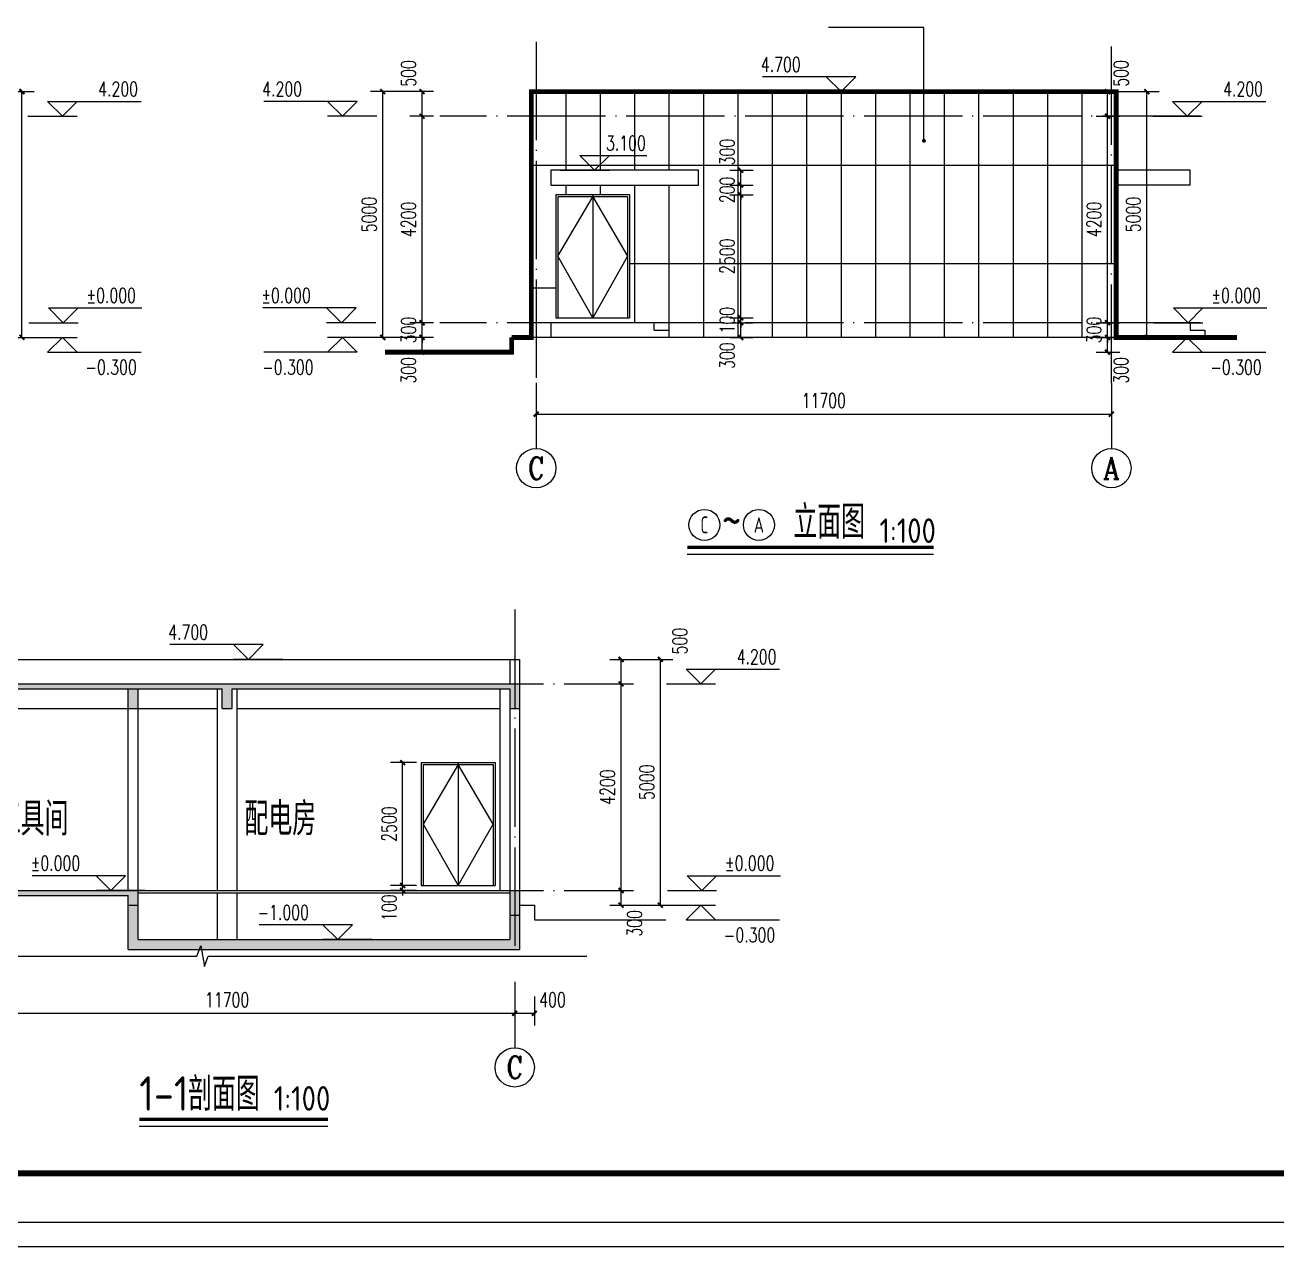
# Model space of a CAD drawing. Extents: x 17032 to 90126, y 10699 to 170399.
# Drawn here: x 51617 to 77085, y 10699 to 35553 of the extents above; entities that cross this region are included whole.
import ezdxf
from ezdxf.enums import TextEntityAlignment as Align

# ---------------------------------------------------------------- set-up
doc = ezdxf.new("R2010")
doc.units = 0
doc.header["$LTSCALE"] = 1000
doc.header["$MEASUREMENT"] = 0
doc.linetypes.add('DOTE', pattern=[2.42, 2, -0.2, 0.02, -0.2])
for name, color, linetype in [('AXIS', 3, 'Continuous'), ('AXIS_TEXT', 7, 'Continuous'), ('C-SHET-TTLB', 11, 'Continuous'), ('DIM_ELEV', 3, 'Continuous'), ('DIM_LEAD', 3, 'Continuous'), ('DIM_SYMB', 3, 'Continuous'), ('DOTE', 1, 'Continuous'), ('PUB_DIM', 3, 'Continuous'), ('PUB_TEXT', 7, 'Continuous'), ('STAIR', 2, 'Continuous'), ('WALL', 9, 'Continuous'), ('除台阶$0$建-立面-划分', 5, 'Continuous')]:
    doc.layers.add(name, color=color, linetype=linetype)
doc.layers.add('WINDOW', color=4, linetype='Continuous', lineweight=9)
doc.styles.add('_TCH_AXIS', font='COMPLEX', dxfattribs={"bigfont": 'GBCBIG'})
doc.styles.add('_TCH_DIM', font='SIMPLEX', dxfattribs={"bigfont": 'GBCBIG'})
doc.styles.add('_TCH_DIM_T3', font='SIMPLEX', dxfattribs={"width": 0.705882, "bigfont": 'GBCBIG'})
doc.styles.get("Standard").update_dxf_attribs({"font": 'gbenor.shx', "bigfont": 'gbcbig.shx'})
doc.dimstyles.new('_TCH_ARCH&&100', dxfattribs={"dimtxt": 297.5, "dimasz": 100, "dimexe": 250, "dimexo": 300, "dimgap": 126.25, "dimtad": 1, "dimdec": 0, "dimzin": 0, "dimdsep": 46, "dimtxsty": '_TCH_DIM_T3', "dimblk": 'ARCHTICK', "dimcen": 0.09, "dimclrt": 7, "dimazin": 2, "dimtfac": 1, "dimtdec": 0, "dimtix": 1, "dimtmove": 2, "dimatfit": 3, "dimfxl": 1, "dimtolj": 1, "dimtzin": 0, "dimarcsym": 0})

# ---------------------------------------------------------------- blocks, each defined once
blk = doc.blocks.new('tukuang')
at = {"layer": 'C-SHET-TTLB'}
for points in [[(75902, 21920), (75902, -21080), (15502, -21080), (15502, 21920)], [(75402, 21420), (75402, -20580), (16002, -20580), (16002, 21420)]]:
    blk.add_lwpolyline(points, close=True, dxfattribs=at)
at = {"layer": 'C-SHET-TTLB', "const_width": 120}
blk.add_lwpolyline([(17842, 20420), (74402, 20420), (74402, -19580), (17842, -19580)], close=True, dxfattribs=at)
blk = doc.blocks.new('_ArchTick')
at = {"color": 0, "linetype": 'ByBlock', "const_width": 0.4}
blk.add_lwpolyline([(-0.5, -0.5), (0.5, 0.5)], dxfattribs=at)
blk = doc.blocks.new('*D40')
at = {"layer": 'Defpoints', "color": 0}
for p in [(73380, 34199), (74438, 34199), (73380, 29199)]:
    blk.add_point(p, dxfattribs=at)
at = {"layer": 'PUB_DIM', "color": 0, "lineweight": -2}
for p, q in [((73680, 34199), (74688, 34199)), ((74438, 29199), (74438, 34199)), ((73680, 29199), (74688, 29199))]:
    blk.add_line(p, q, dxfattribs=at)
at = {"layer": 'PUB_DIM', "color": 0, "lineweight": -2, "xscale": 100, "yscale": 100, "zscale": 100}
for p, rotation in [((74438, 34199), 90), ((74438, 29199), 270)]:
    blk.add_blockref('_ArchTick', p, dxfattribs=dict(at, rotation=rotation))
at = {"layer": 'PUB_DIM', "color": 7, "insert": (74163, 31699), "char_height": 297.5, "attachment_point": 5, "rotation": 90, "style": '_TCH_DIM_T3'}
blk.add_mtext('\\A1;5000', dxfattribs=at)
blk = doc.blocks.new('*D41')
at = {"layer": 'Defpoints', "color": 0}
for p in [(73107, 29199), (73638, 29199), (73107, 28899)]:
    blk.add_point(p, dxfattribs=at)
at = {"layer": 'PUB_DIM', "color": 0, "lineweight": -2}
for p, q in [((73407, 29199), (73888, 29199)), ((73638, 28899), (73638, 29199)), ((73407, 28899), (73888, 28899))]:
    blk.add_line(p, q, dxfattribs=at)
at = {"layer": 'PUB_DIM', "color": 0, "lineweight": -2, "xscale": 100, "yscale": 100, "zscale": 100}
for p, rotation in [((73638, 29199), 90), ((73638, 28899), 270)]:
    blk.add_blockref('_ArchTick', p, dxfattribs=dict(at, rotation=rotation))
at = {"layer": 'PUB_DIM', "color": 7, "insert": (73913, 28529), "char_height": 297.5, "attachment_point": 5, "rotation": 90, "style": '_TCH_DIM_T3'}
blk.add_mtext('\\A1;300', dxfattribs=at)
blk = doc.blocks.new('*D42')
at = {"layer": 'Defpoints', "color": 0}
for p in [(73107, 29499), (73638, 29499), (73107, 29199)]:
    blk.add_point(p, dxfattribs=at)
at = {"layer": 'PUB_DIM', "color": 0, "lineweight": -2}
for p, q in [((73638, 29499), (73638, 29599)), ((73407, 29499), (73888, 29499)), ((73638, 29199), (73638, 29499)), ((73407, 29199), (73888, 29199)), ((73638, 29199), (73638, 29099))]:
    blk.add_line(p, q, dxfattribs=at)
at = {"layer": 'PUB_DIM', "color": 0, "lineweight": -2, "xscale": 100, "yscale": 100, "zscale": 100}
for p, rotation in [((73638, 29499), 270), ((73638, 29199), 90)]:
    blk.add_blockref('_ArchTick', p, dxfattribs=dict(at, rotation=rotation))
at = {"layer": 'PUB_DIM', "color": 7, "insert": (73363, 29349), "char_height": 297.5, "attachment_point": 5, "rotation": 90, "style": '_TCH_DIM_T3'}
blk.add_mtext('\\A1;300', dxfattribs=at)
blk = doc.blocks.new('*D43')
at = {"layer": 'Defpoints', "color": 0}
for p in [(73107, 33699), (73638, 33699), (73107, 29499)]:
    blk.add_point(p, dxfattribs=at)
at = {"layer": 'PUB_DIM', "color": 0, "lineweight": -2}
for p, q in [((73407, 33699), (73888, 33699)), ((73638, 29499), (73638, 33699)), ((73407, 29499), (73888, 29499))]:
    blk.add_line(p, q, dxfattribs=at)
at = {"layer": 'PUB_DIM', "color": 0, "lineweight": -2, "xscale": 100, "yscale": 100, "zscale": 100}
for p, rotation in [((73638, 33699), 90), ((73638, 29499), 270)]:
    blk.add_blockref('_ArchTick', p, dxfattribs=dict(at, rotation=rotation))
at = {"layer": 'PUB_DIM', "color": 7, "insert": (73363, 31599), "char_height": 297.5, "attachment_point": 5, "rotation": 90, "style": '_TCH_DIM_T3'}
blk.add_mtext('\\A1;4200', dxfattribs=at)
blk = doc.blocks.new('*D44')
at = {"layer": 'Defpoints', "color": 0}
for p in [(73107, 34199), (73638, 34199), (73107, 33699)]:
    blk.add_point(p, dxfattribs=at)
at = {"layer": 'PUB_DIM', "color": 0, "lineweight": -2}
for p, q in [((73407, 34199), (73888, 34199)), ((73638, 33699), (73638, 34199)), ((73407, 33699), (73888, 33699))]:
    blk.add_line(p, q, dxfattribs=at)
at = {"layer": 'PUB_DIM', "color": 0, "lineweight": -2, "xscale": 100, "yscale": 100, "zscale": 100}
for p, rotation in [((73638, 34199), 90), ((73638, 33699), 270)]:
    blk.add_blockref('_ArchTick', p, dxfattribs=dict(at, rotation=rotation))
at = {"layer": 'PUB_DIM', "color": 7, "insert": (73913, 34569), "char_height": 297.5, "attachment_point": 5, "rotation": 90, "style": '_TCH_DIM_T3'}
blk.add_mtext('\\A1;500', dxfattribs=at)
blk = doc.blocks.new('*D45')
at = {"layer": 'Defpoints', "color": 0}
for p in [(58894, 34199), (59953, 34199), (59953, 29199)]:
    blk.add_point(p, dxfattribs=at)
at = {"layer": 'PUB_DIM', "color": 0, "lineweight": -2}
for p, q in [((59653, 34199), (58644, 34199)), ((58894, 29199), (58894, 34199)), ((59653, 29199), (58644, 29199))]:
    blk.add_line(p, q, dxfattribs=at)
at = {"layer": 'PUB_DIM', "color": 0, "lineweight": -2, "xscale": 100, "yscale": 100, "zscale": 100}
for p, rotation in [((58894, 34199), 90), ((58894, 29199), 270)]:
    blk.add_blockref('_ArchTick', p, dxfattribs=dict(at, rotation=rotation))
at = {"layer": 'PUB_DIM', "color": 7, "insert": (58619, 31699), "char_height": 297.5, "attachment_point": 5, "rotation": 90, "style": '_TCH_DIM_T3'}
blk.add_mtext('\\A1;5000', dxfattribs=at)
blk = doc.blocks.new('*D46')
at = {"layer": 'Defpoints', "color": 0}
for p in [(59694, 29199), (60225, 29199), (60225, 28899)]:
    blk.add_point(p, dxfattribs=at)
at = {"layer": 'PUB_DIM', "color": 0, "lineweight": -2}
for p, q in [((59925, 29199), (59444, 29199)), ((59694, 28899), (59694, 29199)), ((59925, 28899), (59444, 28899))]:
    blk.add_line(p, q, dxfattribs=at)
at = {"layer": 'PUB_DIM', "color": 0, "lineweight": -2, "xscale": 100, "yscale": 100, "zscale": 100}
for p, rotation in [((59694, 29199), 90), ((59694, 28899), 270)]:
    blk.add_blockref('_ArchTick', p, dxfattribs=dict(at, rotation=rotation))
at = {"layer": 'PUB_DIM', "color": 7, "insert": (59419, 28529), "char_height": 297.5, "attachment_point": 5, "rotation": 90, "style": '_TCH_DIM_T3'}
blk.add_mtext('\\A1;300', dxfattribs=at)
blk = doc.blocks.new('*D47')
at = {"layer": 'Defpoints', "color": 0}
for p in [(59694, 29499), (60225, 29499), (60225, 29199)]:
    blk.add_point(p, dxfattribs=at)
at = {"layer": 'PUB_DIM', "color": 0, "lineweight": -2}
for p, q in [((59694, 29499), (59694, 29599)), ((59925, 29499), (59444, 29499)), ((59694, 29199), (59694, 29499)), ((59925, 29199), (59444, 29199)), ((59694, 29199), (59694, 29099))]:
    blk.add_line(p, q, dxfattribs=at)
at = {"layer": 'PUB_DIM', "color": 0, "lineweight": -2, "xscale": 100, "yscale": 100, "zscale": 100}
for p, rotation in [((59694, 29499), 270), ((59694, 29199), 90)]:
    blk.add_blockref('_ArchTick', p, dxfattribs=dict(at, rotation=rotation))
at = {"layer": 'PUB_DIM', "color": 7, "insert": (59419, 29349), "char_height": 297.5, "attachment_point": 5, "rotation": 90, "style": '_TCH_DIM_T3'}
blk.add_mtext('\\A1;300', dxfattribs=at)
blk = doc.blocks.new('*D48')
at = {"layer": 'Defpoints', "color": 0}
for p in [(59694, 33699), (60225, 33699), (60225, 29499)]:
    blk.add_point(p, dxfattribs=at)
at = {"layer": 'PUB_DIM', "color": 0, "lineweight": -2}
for p, q in [((59925, 33699), (59444, 33699)), ((59694, 29499), (59694, 33699)), ((59925, 29499), (59444, 29499))]:
    blk.add_line(p, q, dxfattribs=at)
at = {"layer": 'PUB_DIM', "color": 0, "lineweight": -2, "xscale": 100, "yscale": 100, "zscale": 100}
for p, rotation in [((59694, 33699), 90), ((59694, 29499), 270)]:
    blk.add_blockref('_ArchTick', p, dxfattribs=dict(at, rotation=rotation))
at = {"layer": 'PUB_DIM', "color": 7, "insert": (59419, 31599), "char_height": 297.5, "attachment_point": 5, "rotation": 90, "style": '_TCH_DIM_T3'}
blk.add_mtext('\\A1;4200', dxfattribs=at)
blk = doc.blocks.new('*D49')
at = {"layer": 'Defpoints', "color": 0}
for p in [(59694, 34199), (60225, 34199), (60225, 33699)]:
    blk.add_point(p, dxfattribs=at)
at = {"layer": 'PUB_DIM', "color": 0, "lineweight": -2}
for p, q in [((59925, 34199), (59444, 34199)), ((59694, 33699), (59694, 34199)), ((59925, 33699), (59444, 33699))]:
    blk.add_line(p, q, dxfattribs=at)
at = {"layer": 'PUB_DIM', "color": 0, "lineweight": -2, "xscale": 100, "yscale": 100, "zscale": 100}
for p, rotation in [((59694, 34199), 90), ((59694, 33699), 270)]:
    blk.add_blockref('_ArchTick', p, dxfattribs=dict(at, rotation=rotation))
at = {"layer": 'PUB_DIM', "color": 7, "insert": (59419, 34569), "char_height": 297.5, "attachment_point": 5, "rotation": 90, "style": '_TCH_DIM_T3'}
blk.add_mtext('\\A1;500', dxfattribs=at)
blk = doc.blocks.new('*D50')
at = {"layer": 'Defpoints', "color": 0}
for p in [(50495, 34199), (51554, 34199), (50495, 29199)]:
    blk.add_point(p, dxfattribs=at)
at = {"layer": 'PUB_DIM', "color": 0, "lineweight": -2}
for p, q in [((50795, 34199), (51804, 34199)), ((51554, 29199), (51554, 34199)), ((50795, 29199), (51804, 29199))]:
    blk.add_line(p, q, dxfattribs=at)
at = {"layer": 'PUB_DIM', "color": 0, "lineweight": -2, "xscale": 100, "yscale": 100, "zscale": 100}
for p, rotation in [((51554, 34199), 90), ((51554, 29199), 270)]:
    blk.add_blockref('_ArchTick', p, dxfattribs=dict(at, rotation=rotation))
at = {"layer": 'PUB_DIM', "color": 7, "insert": (51279, 31699), "char_height": 297.5, "attachment_point": 5, "rotation": 90, "style": '_TCH_DIM_T3'}
blk.add_mtext('\\A1;5000', dxfattribs=at)
blk = doc.blocks.new('*D55')
at = {"layer": 'Defpoints', "color": 0}
for p in [(63483, 22651), (64542, 22651), (63483, 17651)]:
    blk.add_point(p, dxfattribs=at)
at = {"layer": 'PUB_DIM', "color": 0, "lineweight": -2}
for p, q in [((63783, 22651), (64792, 22651)), ((64542, 17651), (64542, 22651)), ((63783, 17651), (64792, 17651))]:
    blk.add_line(p, q, dxfattribs=at)
at = {"layer": 'PUB_DIM', "color": 0, "lineweight": -2, "xscale": 100, "yscale": 100, "zscale": 100}
for p, rotation in [((64542, 22651), 90), ((64542, 17651), 270)]:
    blk.add_blockref('_ArchTick', p, dxfattribs=dict(at, rotation=rotation))
at = {"layer": 'PUB_DIM', "color": 7, "insert": (64267, 20151), "char_height": 297.5, "attachment_point": 5, "rotation": 90, "style": '_TCH_DIM_T3'}
blk.add_mtext('\\A1;5000', dxfattribs=at)
blk = doc.blocks.new('*D56')
at = {"layer": 'Defpoints', "color": 0}
for p in [(63211, 17951), (63742, 17951), (63211, 17651)]:
    blk.add_point(p, dxfattribs=at)
at = {"layer": 'PUB_DIM', "color": 0, "lineweight": -2}
for p, q in [((63511, 17951), (63992, 17951)), ((63742, 17651), (63742, 17951)), ((63511, 17651), (63992, 17651))]:
    blk.add_line(p, q, dxfattribs=at)
at = {"layer": 'PUB_DIM', "color": 0, "lineweight": -2, "xscale": 100, "yscale": 100, "zscale": 100}
for p, rotation in [((63742, 17951), 90), ((63742, 17651), 270)]:
    blk.add_blockref('_ArchTick', p, dxfattribs=dict(at, rotation=rotation))
at = {"layer": 'PUB_DIM', "color": 7, "insert": (64017, 17281), "char_height": 297.5, "attachment_point": 5, "rotation": 90, "style": '_TCH_DIM_T3'}
blk.add_mtext('\\A1;300', dxfattribs=at)
blk = doc.blocks.new('*D57')
at = {"layer": 'Defpoints', "color": 0}
for p in [(63211, 22151), (63742, 22151), (63211, 17951)]:
    blk.add_point(p, dxfattribs=at)
at = {"layer": 'PUB_DIM', "color": 0, "lineweight": -2}
for p, q in [((63511, 22151), (63992, 22151)), ((63742, 17951), (63742, 22151)), ((63511, 17951), (63992, 17951))]:
    blk.add_line(p, q, dxfattribs=at)
at = {"layer": 'PUB_DIM', "color": 0, "lineweight": -2, "xscale": 100, "yscale": 100, "zscale": 100}
for p, rotation in [((63742, 22151), 90), ((63742, 17951), 270)]:
    blk.add_blockref('_ArchTick', p, dxfattribs=dict(at, rotation=rotation))
at = {"layer": 'PUB_DIM', "color": 7, "insert": (63467, 20051), "char_height": 297.5, "attachment_point": 5, "rotation": 90, "style": '_TCH_DIM_T3'}
blk.add_mtext('\\A1;4200', dxfattribs=at)
blk = doc.blocks.new('*D58')
at = {"layer": 'Defpoints', "color": 0}
for p in [(63211, 22651), (63742, 22651), (63211, 22151)]:
    blk.add_point(p, dxfattribs=at)
at = {"layer": 'PUB_DIM', "color": 0, "lineweight": -2}
for p, q in [((63511, 22651), (63992, 22651)), ((63742, 22151), (63742, 22651)), ((63511, 22151), (63992, 22151))]:
    blk.add_line(p, q, dxfattribs=at)
at = {"layer": 'PUB_DIM', "color": 0, "lineweight": -2, "xscale": 100, "yscale": 100, "zscale": 100}
for p, rotation in [((63742, 22651), 90), ((63742, 22151), 270)]:
    blk.add_blockref('_ArchTick', p, dxfattribs=dict(at, rotation=rotation))
at = {"layer": 'PUB_DIM', "color": 7, "insert": (64938, 23021), "char_height": 297.5, "attachment_point": 5, "rotation": 90, "style": '_TCH_DIM_T3'}
blk.add_mtext('\\A1;500', dxfattribs=at)
blk = doc.blocks.new('*D111')
at = {"layer": 'Defpoints', "color": 0}
for p in [(65653, 29499), (66176, 29499), (65653, 29199)]:
    blk.add_point(p, dxfattribs=at)
at = {"layer": 'PUB_DIM', "color": 0, "lineweight": -2}
for p, q in [((65953, 29499), (66426, 29499)), ((66176, 29199), (66176, 29499)), ((65953, 29199), (66426, 29199))]:
    blk.add_line(p, q, dxfattribs=at)
at = {"layer": 'PUB_DIM', "color": 0, "lineweight": -2, "xscale": 100, "yscale": 100, "zscale": 100}
for p, rotation in [((66176, 29499), 90), ((66176, 29199), 270)]:
    blk.add_blockref('_ArchTick', p, dxfattribs=dict(at, rotation=rotation))
at = {"layer": 'PUB_DIM', "color": 7, "insert": (65901, 28829), "char_height": 297.5, "attachment_point": 5, "rotation": 90, "style": '_TCH_DIM_T3'}
blk.add_mtext('\\A1;300', dxfattribs=at)
blk = doc.blocks.new('*D112')
at = {"layer": 'Defpoints', "color": 0}
for p in [(65653, 29599), (66176, 29599), (65653, 29499)]:
    blk.add_point(p, dxfattribs=at)
at = {"layer": 'PUB_DIM', "color": 0, "lineweight": -2}
for p, q in [((65953, 29599), (66426, 29599)), ((66176, 29599), (66176, 29699)), ((66176, 29499), (66176, 29599)), ((65953, 29499), (66426, 29499)), ((66176, 29499), (66176, 29399))]:
    blk.add_line(p, q, dxfattribs=at)
at = {"layer": 'PUB_DIM', "color": 0, "lineweight": -2, "xscale": 100, "yscale": 100, "zscale": 100}
for p, rotation in [((66176, 29599), 270), ((66176, 29499), 90)]:
    blk.add_blockref('_ArchTick', p, dxfattribs=dict(at, rotation=rotation))
at = {"layer": 'PUB_DIM', "color": 7, "insert": (65901, 29549), "char_height": 297.5, "attachment_point": 5, "rotation": 90, "style": '_TCH_DIM_T3'}
blk.add_mtext('\\A1;100', dxfattribs=at)
blk = doc.blocks.new('*D113')
at = {"layer": 'Defpoints', "color": 0}
for p in [(65653, 32099), (66176, 32099), (65653, 29599)]:
    blk.add_point(p, dxfattribs=at)
at = {"layer": 'PUB_DIM', "color": 0, "lineweight": -2}
for p, q in [((65953, 32099), (66426, 32099)), ((66176, 29599), (66176, 32099)), ((65953, 29599), (66426, 29599))]:
    blk.add_line(p, q, dxfattribs=at)
at = {"layer": 'PUB_DIM', "color": 0, "lineweight": -2, "xscale": 100, "yscale": 100, "zscale": 100}
for p, rotation in [((66176, 32099), 90), ((66176, 29599), 270)]:
    blk.add_blockref('_ArchTick', p, dxfattribs=dict(at, rotation=rotation))
at = {"layer": 'PUB_DIM', "color": 7, "insert": (65901, 30849), "char_height": 297.5, "attachment_point": 5, "rotation": 90, "style": '_TCH_DIM_T3'}
blk.add_mtext('\\A1;2500', dxfattribs=at)
blk = doc.blocks.new('*D114')
at = {"layer": 'Defpoints', "color": 0}
for p in [(65653, 32299), (65653, 32099), (66176, 32299)]:
    blk.add_point(p, dxfattribs=at)
at = {"layer": 'PUB_DIM', "color": 0, "lineweight": -2}
for p, q in [((66176, 32299), (66176, 32399)), ((65953, 32299), (66426, 32299)), ((65953, 32099), (66426, 32099)), ((66176, 32099), (66176, 32299)), ((66176, 32099), (66176, 31999))]:
    blk.add_line(p, q, dxfattribs=at)
at = {"layer": 'PUB_DIM', "color": 0, "lineweight": -2, "xscale": 100, "yscale": 100, "zscale": 100}
for p, rotation in [((66176, 32299), 270), ((66176, 32099), 90)]:
    blk.add_blockref('_ArchTick', p, dxfattribs=dict(at, rotation=rotation))
at = {"layer": 'PUB_DIM', "color": 7, "insert": (65901, 32199), "char_height": 297.5, "attachment_point": 5, "rotation": 90, "style": '_TCH_DIM_T3'}
blk.add_mtext('\\A1;200', dxfattribs=at)
blk = doc.blocks.new('*D115')
at = {"layer": 'Defpoints', "color": 0}
for p in [(65653, 32599), (66176, 32599), (65653, 32299)]:
    blk.add_point(p, dxfattribs=at)
at = {"layer": 'PUB_DIM', "color": 0, "lineweight": -2}
for p, q in [((65953, 32599), (66426, 32599)), ((66176, 32299), (66176, 32599)), ((65953, 32299), (66426, 32299))]:
    blk.add_line(p, q, dxfattribs=at)
at = {"layer": 'PUB_DIM', "color": 0, "lineweight": -2, "xscale": 100, "yscale": 100, "zscale": 100}
for p, rotation in [((66176, 32599), 90), ((66176, 32299), 270)]:
    blk.add_blockref('_ArchTick', p, dxfattribs=dict(at, rotation=rotation))
at = {"layer": 'PUB_DIM', "color": 7, "insert": (65901, 32969), "char_height": 297.5, "attachment_point": 5, "rotation": 90, "style": '_TCH_DIM_T3'}
blk.add_mtext('\\A1;300', dxfattribs=at)
blk = doc.blocks.new('*D116')
at = {"layer": 'AXIS', "color": 0, "lineweight": -2}
for p, q in [((62016, 27978), (62016, 27389)), ((73716, 27978), (73716, 27389)), ((62016, 27639), (73716, 27639))]:
    blk.add_line(p, q, dxfattribs=at)
at = {"layer": 'Defpoints', "color": 0}
for p in [(62016, 28278), (73716, 28278), (73716, 27639)]:
    blk.add_point(p, dxfattribs=at)
at = {"layer": 'AXIS', "color": 0, "lineweight": -2, "xscale": 100, "yscale": 100, "zscale": 100, "rotation": 180}
blk.add_blockref('_ArchTick', (62016, 27639), dxfattribs=at)
at = {"layer": 'AXIS', "color": 0, "lineweight": -2, "xscale": 100, "yscale": 100, "zscale": 100}
blk.add_blockref('_ArchTick', (73716, 27639), dxfattribs=at)
at = {"layer": 'AXIS', "color": 7, "insert": (67866, 27914), "char_height": 297.5, "attachment_point": 5, "style": '_TCH_DIM_T3'}
blk.add_mtext('\\A1;11700', dxfattribs=at)
blk = doc.blocks.new('*D144')
at = {"layer": 'Defpoints', "color": 0}
for p in [(59299, 20551), (59878, 20551), (59878, 18051)]:
    blk.add_point(p, dxfattribs=at)
at = {"layer": 'PUB_DIM', "color": 0, "lineweight": -2}
for p, q in [((59578, 20551), (59049, 20551)), ((59299, 18051), (59299, 20551)), ((59578, 18051), (59049, 18051))]:
    blk.add_line(p, q, dxfattribs=at)
at = {"layer": 'PUB_DIM', "color": 0, "lineweight": -2, "xscale": 100, "yscale": 100, "zscale": 100}
for p, rotation in [((59299, 20551), 90), ((59299, 18051), 270)]:
    blk.add_blockref('_ArchTick', p, dxfattribs=dict(at, rotation=rotation))
at = {"layer": 'PUB_DIM', "color": 7, "insert": (59024, 19301), "char_height": 297.5, "attachment_point": 5, "rotation": 90, "style": '_TCH_DIM_T3'}
blk.add_mtext('\\A1;2500', dxfattribs=at)
blk = doc.blocks.new('*D145')
at = {"layer": 'Defpoints', "color": 0}
for p in [(59299, 18051), (59878, 18051), (59878, 17951)]:
    blk.add_point(p, dxfattribs=at)
at = {"layer": 'PUB_DIM', "color": 0, "lineweight": -2}
for p, q in [((59299, 18051), (59299, 18151)), ((59578, 18051), (59049, 18051)), ((59578, 17951), (59049, 17951)), ((59299, 17951), (59299, 18051)), ((59299, 17951), (59299, 17851))]:
    blk.add_line(p, q, dxfattribs=at)
at = {"layer": 'PUB_DIM', "color": 0, "lineweight": -2, "xscale": 100, "yscale": 100, "zscale": 100}
for p, rotation in [((59299, 18051), 270), ((59299, 17951), 90)]:
    blk.add_blockref('_ArchTick', p, dxfattribs=dict(at, rotation=rotation))
at = {"layer": 'PUB_DIM', "color": 7, "insert": (59024, 17601), "char_height": 297.5, "attachment_point": 5, "rotation": 90, "style": '_TCH_DIM_T3'}
blk.add_mtext('\\A1;100', dxfattribs=at)
blk = doc.blocks.new('*D152')
at = {"layer": 'AXIS', "color": 0, "lineweight": -2}
for p, q in [((49878, 15790), (49878, 15202)), ((61578, 15790), (61578, 15202)), ((49878, 15452), (61578, 15452))]:
    blk.add_line(p, q, dxfattribs=at)
at = {"layer": 'Defpoints', "color": 0}
for p in [(49878, 16090), (61578, 16090), (61578, 15452)]:
    blk.add_point(p, dxfattribs=at)
at = {"layer": 'AXIS', "color": 0, "lineweight": -2, "xscale": 100, "yscale": 100, "zscale": 100, "rotation": 180}
blk.add_blockref('_ArchTick', (49878, 15452), dxfattribs=at)
at = {"layer": 'AXIS', "color": 0, "lineweight": -2, "xscale": 100, "yscale": 100, "zscale": 100}
blk.add_blockref('_ArchTick', (61578, 15452), dxfattribs=at)
at = {"layer": 'AXIS', "color": 7, "insert": (55728, 15727), "char_height": 297.5, "attachment_point": 5, "style": '_TCH_DIM_T3'}
blk.add_mtext('\\A1;11700', dxfattribs=at)
blk = doc.blocks.new('*D153')
at = {"layer": 'AXIS', "color": 0, "lineweight": -2}
for p, q in [((61578, 15790), (61578, 15202)), ((61978, 15790), (61978, 15202)), ((61578, 15452), (61978, 15452))]:
    blk.add_line(p, q, dxfattribs=at)
at = {"layer": 'Defpoints', "color": 0}
for p in [(61578, 16090), (61978, 16090), (61978, 15452)]:
    blk.add_point(p, dxfattribs=at)
at = {"layer": 'AXIS', "color": 0, "lineweight": -2, "xscale": 100, "yscale": 100, "zscale": 100, "rotation": 180}
blk.add_blockref('_ArchTick', (61578, 15452), dxfattribs=at)
at = {"layer": 'AXIS', "color": 0, "lineweight": -2, "xscale": 100, "yscale": 100, "zscale": 100}
blk.add_blockref('_ArchTick', (61978, 15452), dxfattribs=at)
at = {"layer": 'AXIS', "color": 7, "insert": (62348, 15727), "char_height": 297.5, "attachment_point": 5, "style": '_TCH_DIM_T3'}
blk.add_mtext('\\A1;400', dxfattribs=at)

msp = doc.modelspace()

# ---------------------------------------------------------------- hatches: boundary and pattern name
at = {"layer": 'WALL'}
h = msp.add_hatch(color=256, dxfattribs=at)
h.dxf.hatch_style = 1
h.paths.add_polyline_path([(55827.8, 22050.8), (61477.8, 22050.8), (61477.8, 21650.8), (61677.8, 21650.8), (61677.8, 22150.8), (49777.8, 22150.8), (49777.8, 21650.8), (49977.8, 21650.8), (49977.8, 22050.8), (55627.8, 22050.8), (55627.8, 21650.8), (55827.8, 21650.8)])
h = msp.add_hatch(color=256, dxfattribs=at)
h.dxf.hatch_style = 1
h.paths.add_polyline_path([(53917.8, 22050.8), (53717.8, 22050.8), (53717.8, 21650.8), (53917.8, 21650.8)])
h = msp.add_hatch(color=256, dxfattribs=at)
h.dxf.hatch_style = 1
h.paths.add_polyline_path([(49977.8, 17850.8), (53717.8, 17850.8), (53717.8, 17650.8), (53917.8, 17650.8), (53917.8, 17950.8), (49777.8, 17950.8), (49777.8, 17450.8), (49977.8, 17450.8), (49977.8, 17550.8)])
h = msp.add_hatch(color=256, dxfattribs=at)
h.dxf.hatch_style = 1
h.paths.add_polyline_path([(61677.8, 17950.8), (61477.8, 17950.8), (61477.8, 17550.8), (61477.8, 17450.8), (61677.8, 17450.8)])
h.paths.add_polyline_path([(61677.8, 17450.8), (61477.8, 17450.8), (61477.8, 16950.8), (53917.8, 16950.8), (53917.8, 17650.8), (53717.8, 17650.8), (53717.8, 16750.8), (55164.8, 16750.8), (55191.4, 16823.9), (55204.3, 16750.8), (61677.8, 16750.8)])

# ---------------------------------------------------------------- linework, layer by layer
at = {"layer": 'AXIS'}
for p, q in [((62016.3, 28277.9), (62016.3, 26939.1)), ((73716.3, 28277.9), (73716.3, 26939.1)), ((61577.8, 16090.5), (61577.8, 14751.7))]:
    msp.add_line(p, q, dxfattribs=at)
for centre in [(62016.3, 26539.1), (73716.3, 26539.1), (61577.8, 14351.7)]:
    msp.add_circle(centre, 400, dxfattribs=at)
at = {"layer": 'DIM_ELEV'}
for p, q in [((68516.3, 34499), (66616.3, 34499)), ((68216.3, 34199), (67916.3, 34499)), ((68216.3, 34199), (68516.3, 34499)), ((68916.3, 34199), (67916.3, 34199)), ((52376.1, 33699), (52076.1, 33999)), ((52076.1, 33999), (53976.1, 33999)), ((52376.1, 33699), (52676.1, 33999)), ((58372.3, 33999), (56472.3, 33999)), ((58072.3, 33699), (57772.3, 33999)), ((58072.3, 33699), (58372.3, 33999)), ((75260.4, 33699), (74960.4, 33999)), ((74960.4, 33999), (76860.4, 33999)), ((75260.4, 33699), (75560.4, 33999)), ((51676.1, 33699), (52676.1, 33699)), ((58772.3, 33699), (57772.3, 33699)), ((74560.4, 33699), (75560.4, 33699)), ((63204.5, 32599), (62904.5, 32899)), ((62904.5, 32899), (64264.8, 32899)), ((63204.5, 32599), (63504.5, 32899)), ((62504.5, 32599), (63504.5, 32599)), ((52395.9, 29499), (52095.9, 29799)), ((52095.9, 29799), (53995.9, 29799)), ((52395.9, 29499), (52695.9, 29799)), ((58352.6, 29799), (56452.6, 29799)), ((58052.6, 29499), (57752.6, 29799)), ((58052.6, 29499), (58352.6, 29799)), ((75280.1, 29499), (74980.1, 29799)), ((74980.1, 29799), (76880.1, 29799)), ((75280.1, 29499), (75580.1, 29799)), ((51695.9, 29499), (52695.9, 29499)), ((58752.6, 29499), (57752.6, 29499)), ((74580.1, 29499), (75580.1, 29499)), ((51676.1, 29199), (52676.1, 29199)), ((52376.1, 29199), (52076.1, 28899)), ((52376.1, 29199), (52676.1, 28899)), ((58072.3, 29199), (57772.3, 28899)), ((58772.3, 29199), (57772.3, 29199)), ((58072.3, 29199), (58372.3, 28899)), ((74560.4, 29199), (75560.4, 29199)), ((75260.4, 29199), (74960.4, 28899)), ((75260.4, 29199), (75560.4, 28899)), ((52076.1, 28899), (53976.1, 28899)), ((58372.3, 28899), (56472.3, 28899)), ((74960.4, 28899), (76860.4, 28899)), ((56460.6, 22950.8), (54560.6, 22950.8)), ((56160.6, 22650.8), (55860.6, 22950.8)), ((56160.6, 22650.8), (56460.6, 22950.8)), ((56860.6, 22650.8), (55860.6, 22650.8)), ((65363.9, 22150.8), (65063.9, 22450.8)), ((65063.9, 22450.8), (66963.9, 22450.8)), ((65363.9, 22150.8), (65663.9, 22450.8)), ((64663.9, 22150.8), (65663.9, 22150.8)), ((53661, 18250.8), (51761, 18250.8)), ((53361, 17950.8), (53061, 18250.8)), ((53361, 17950.8), (53661, 18250.8)), ((65383.6, 17950.8), (65083.6, 18250.8)), ((65083.6, 18250.8), (66983.6, 18250.8)), ((65383.6, 17950.8), (65683.6, 18250.8)), ((54061, 17950.8), (53061, 17950.8)), ((64683.6, 17950.8), (65683.6, 17950.8)), ((64663.9, 17650.8), (65663.9, 17650.8)), ((65363.9, 17650.8), (65063.9, 17350.8)), ((65363.9, 17650.8), (65663.9, 17350.8)), ((65063.9, 17350.8), (66963.9, 17350.8)), ((58277.9, 17250.8), (56377.9, 17250.8)), ((57977.9, 16950.8), (57677.9, 17250.8)), ((57977.9, 16950.8), (58277.9, 17250.8)), ((58677.9, 16950.8), (57677.9, 16950.8))]:
    msp.add_line(p, q, dxfattribs=at)
at = {"layer": 'DIM_LEAD'}
for p, q in [((69903.5, 35500.9), (67962.3, 35500.9)), ((69903.5, 33199), (69903.5, 35500.9))]:
    msp.add_line(p, q, dxfattribs=at)
at = {"layer": 'DIM_LEAD', "const_width": 40}
msp.add_lwpolyline([(69903.5, 33179, 1), (69903.5, 33219, 1)], format="xyb", close=True, dxfattribs=at)
at = {"layer": 'DIM_SYMB', "linetype": 'ByBlock', "const_width": 70}
for points in [[(65087.1, 24930.7), (70098.7, 24930.7)], [(53941.3, 13292.9), (57778.9, 13292.9)]]:
    msp.add_lwpolyline(points, dxfattribs=at)
at = {"layer": 'DIM_SYMB', "linetype": 'ByBlock'}
for points in [[(65087.1, 24790.7), (70098.7, 24790.7)], [(53941.3, 13152.9), (57778.9, 13152.9)]]:
    msp.add_lwpolyline(points, dxfattribs=at)
at = {"layer": 'DIM_SYMB'}
msp.add_lwpolyline([(47407.5, 16613.9), (55115, 16613.9), (55191.4, 16823.9), (55265.5, 16403.9), (55340, 16613.9), (63047.5, 16613.9)], dxfattribs=at)
at = {"layer": 'DOTE', "linetype": 'DOTE'}
for p, q in [((62016.3, 35214.4), (62016.3, 28277.9)), ((73716.3, 28277.9), (73716.3, 35214.4)), ((75527, 33699), (60054.2, 33699)), ((75527, 29499), (60054.2, 29499)), ((61577.8, 23666.1), (61577.8, 16729.6)), ((48067.1, 22150.8), (63539.9, 22150.8)), ((48067.1, 17950.8), (63539.9, 17950.8))]:
    msp.add_line(p, q, dxfattribs=at)
at = {"layer": 'PUB_TEXT', "linetype": 'ByBlock'}
for centre in [(65437.1, 25385.7), (66545.4, 25385.7)]:
    msp.add_circle(centre, 315, dxfattribs=at)
at = {"layer": 'STAIR'}
for p, q in [((62316.3, 32599, 0), (62316.3, 32299, 0)), ((65316.3, 32599, 0), (62316.3, 32599, 0)), ((65316.3, 32299, 0), (65316.3, 32599, 0)), ((75316.3, 32599), (73816.3, 32599)), ((75316.3, 32299), (75316.3, 32599)), ((62316.3, 32299, 0), (65316.3, 32299)), ((75316.3, 32299), (73816.3, 32299)), ((62316.3, 29499), (62316.3, 29199)), ((64416.3, 29499), (62316.3, 29499)), ((64416.3, 29349), (64416.3, 29499)), ((75316.3, 29499), (73816.3, 29499))]:
    msp.add_line(p, q, dxfattribs=at)
for points in [[(64416.3, 29349), (64716.3, 29349), (64716.3, 29199)], [(75016.3, 29499), (75316.3, 29499), (75316.3, 29349), (75616.3, 29349), (75616.3, 29199)]]:
    msp.add_lwpolyline(points, dxfattribs=at)
at = {"layer": 'WALL'}
for p, q in [((73816.3, 34199), (61916.3, 34199)), ((73816.3, 29199), (61916.3, 29199)), ((49777.8, 22650.8), (61677.8, 22650.8)), ((49777.8, 22650.8), (61677.8, 22650.8)), ((61477.8, 22650.8), (61477.8, 22150.8)), ((61677.8, 22650.8), (61677.8, 16750.8)), ((49777.8, 22150.8), (61677.8, 22150.8)), ((49977.8, 22050.8), (55627.8, 22050.8)), ((53717.8, 17950.8), (53717.8, 22050.8)), ((53717.8, 21650.8), (53717.8, 22050.8)), ((53917.8, 17950.8), (53917.8, 22050.8)), ((53917.8, 21650.8), (53917.8, 22050.8)), ((55527.8, 22050.8), (55527.8, 17950.8)), ((55627.8, 21650.8), (55627.8, 22050.8)), ((55827.8, 22050.8), (61477.8, 22050.8)), ((55827.8, 21650.8), (55827.8, 22050.8)), ((55927.8, 22050.8), (55927.8, 17950.8)), ((61277.8, 22050.8), (61277.8, 17950.8)), ((61477.8, 22050.8), (61477.8, 17950.8)), ((50177.8, 21650.8), (55527.8, 21650.8)), ((53717.8, 21650.8), (53917.8, 21650.8)), ((55627.8, 21650.8), (55827.8, 21650.8)), ((55927.8, 21650.8), (61277.8, 21650.8)), ((61477.8, 21650.8), (61677.8, 21650.8)), ((49777.8, 17950.8), (61677.8, 17950.8)), ((49977.8, 17850.8), (53717.8, 17850.8)), ((53717.8, 16750.8), (53717.8, 17850.8)), ((53717.8, 17650.8), (53717.8, 17850.8)), ((53917.8, 16950.8), (53917.8, 17950.8)), ((53917.8, 17650.8), (53917.8, 17950.8)), ((53917.8, 17900.8), (61477.8, 17900.8)), ((55527.8, 17900.8), (55527.8, 16950.8)), ((55927.8, 17900.8), (55927.8, 16950.8)), ((61477.8, 17950.8), (61477.8, 17550.8)), ((53717.8, 17650.8), (53917.8, 17650.8)), ((61677.8, 17650.8), (61977.8, 17650.8)), ((61477.8, 17550.8), (61477.8, 16950.8)), ((61477.8, 17450.8), (61677.8, 17450.8)), ((53917.8, 16950.8), (61477.8, 16950.8)), ((53717.8, 16750.8), (61677.8, 16750.8))]:
    msp.add_line(p, q, dxfattribs=at)
at = {"layer": 'WALL', "const_width": 100}
for points in [[(76270.3, 29199), (73816.3, 29199), (73816.3, 34199), (61916.3, 34199), (61916.3, 29199), (61516.3, 29199)], [(61516.3, 29199), (61516.3, 28899), (58940.4, 28899)]]:
    msp.add_lwpolyline(points, dxfattribs=at)
at = {"layer": 'WALL'}
for points in [[(61916.3, 34199), (61916.3, 29199), (61516.3, 29199)], [(73816.3, 34199), (73816.3, 29499), (73816.3, 29199), (75507.3, 29199)], [(61677.8, 22650.8), (61677.8, 17650.8), (61977.8, 17650.8)], [(61977.8, 17650.8), (61977.8, 17350.8), (64653.8, 17350.8)]]:
    msp.add_lwpolyline(points, dxfattribs=at)
at = {"layer": 'WINDOW', "linetype": 'ByBlock'}
for p, q in [((62416.3, 32099), (62416.3, 29599)), ((63916.3, 32099), (62416.3, 32099)), ((63166.3, 32099), (63166.3, 29599)), ((63916.3, 32099), (63916.3, 29599)), ((62456.3, 32059), (62456.3, 29599)), ((63876.3, 32059), (62456.3, 32059)), ((63876.3, 32059), (63876.3, 29599)), ((62416.3, 29599), (63916.3, 29599)), ((59677.8, 20550.8), (59677.8, 18050.8)), ((59677.8, 20550.8), (61177.8, 20550.8)), ((59717.8, 20510.8), (59717.8, 18050.8)), ((59717.8, 20510.8), (61137.8, 20510.8)), ((60427.8, 20550.8), (60427.8, 18050.8)), ((61137.8, 20510.8), (61137.8, 18050.8)), ((61177.8, 20550.8), (61177.8, 18050.8)), ((61177.8, 20550.8), (61177.8, 18050.8)), ((59677.8, 18050.8), (61177.8, 18050.8))]:
    msp.add_line(p, q, dxfattribs=at)
for points in [[(63166.3, 29599), (62456.3, 30849), (63166.3, 32059)], [(63166.3, 32059), (63876.3, 30849), (63166.3, 29599)], [(60427.8, 20510.8), (59717.8, 19300.8), (60427.8, 18050.8)], [(60427.8, 18050.8), (61137.8, 19300.8), (60427.8, 20510.8)]]:
    msp.add_lwpolyline(points, dxfattribs=at)
at = {"layer": '除台阶$0$建-立面-划分', "ltscale": 1000}
for p, q in [((61916.3, 34199), (61916.3, 29199)), ((62616.3, 34199), (62616.3, 32599)), ((63316.3, 34199), (63316.3, 32599)), ((64016.3, 34199), (64016.3, 32599)), ((64716.3, 34199), (64716.3, 32599)), ((65416.3, 34199), (65416.3, 29199)), ((66116.3, 34199), (66116.3, 29199)), ((66816.3, 34199), (66816.3, 29199)), ((67516.3, 34199), (67516.3, 29199)), ((68216.3, 34199), (68216.3, 29199)), ((68916.3, 34199), (68916.3, 29199)), ((69616.3, 34199), (69616.3, 29199)), ((70316.3, 34199), (70316.3, 29199)), ((71016.3, 34199), (71016.3, 29199)), ((71716.3, 34199), (71716.3, 29199)), ((72416.3, 34199), (72416.3, 29199)), ((73116.3, 34199), (73116.3, 29199)), ((73816.3, 32699, 0), (61916.3, 32699, 0)), ((62616.3, 32299), (62616.3, 32099)), ((63316.3, 32299), (63316.3, 32099)), ((64016.3, 32299), (64016.3, 29499)), ((64716.3, 32299), (64716.3, 29199)), ((73816.3, 30699, 0), (63916.3, 30699, 0)), ((62416.3, 30199, 0), (61916.3, 30199, 0))]:
    msp.add_line(p, q, dxfattribs=at)

# ---------------------------------------------------------------- block references
at = {"layer": 'C-SHET-TTLB'}
msp.add_blockref('tukuang', (14224.3, 31778.3), dxfattribs=at)

# ---------------------------------------------------------------- texts
at = {"layer": 'AXIS_TEXT', "style": '_TCH_AXIS'}
for s, height, p, p2 in [('C', 455.7, (61853.6, 26311.2), (62179.1, 26311.2)), ('A', 445.4, (73546.6, 26316.3), (73886, 26316.3)), ('C', 455.7, (61415.1, 14123.8), (61740.6, 14123.8))]:
    msp.add_text(s, height=height, dxfattribs=at).set_placement(p, p2, align=Align.FIT)
at = {"layer": 'PUB_TEXT', "style": '_TCH_DIM', "width": 0.705882}
for s, p in [('4.700', (66586.3, 34604)), ('4.200', (53106.1, 34104)), ('4.200', (56442.3, 34104)), ('4.200', (75990.4, 34104)), ('3.100', (63434.8, 33004)), ('%%P0.000', (52865.9, 29904)), ('%%P0.000', (56422.6, 29904)), ('%%P0.000', (75750.1, 29904)), ('-0.300', (52846.1, 28444)), ('-0.300', (56442.3, 28444)), ('-0.300', (75730.4, 28444)), ('4.700', (54530.6, 23055.8)), ('4.200', (66093.9, 22555.8)), ('%%P0.000', (51731, 18355.8)), ('%%P0.000', (65853.6, 18355.8)), ('-1.000', (56347.9, 17355.8)), ('-0.300', (65833.9, 16895.8))]:
    msp.add_text(s, height=297.5, dxfattribs=at).set_placement(p)
at = {"layer": 'PUB_TEXT', "linetype": 'ByBlock'}
for s, height, p in [('立面图', 675.18, (67245.4, 25105.7)), ('~', 700, (65787.1, 25105.7)), ('1:100', 500, (68998.4, 25018.4)), ('1-1', 700, (53941.3, 13470.2)), ('剖面图', 675.18, (54933, 13470.2)), ('1:100', 500, (56678.5, 13470.2))]:
    msp.add_text(s, height=height, dxfattribs=at).set_placement(p)
for s, height, width, p, p2 in [('C', 344.8, 0.770842, (65359.6, 25213.3), (65514.6, 25213.3)), ('A', 314.5, 0.888889, (66440.6, 25228.5), (66650.3, 25228.5))]:
    msp.add_text(s, height=height, dxfattribs=dict(at, width=width)).set_placement(p, p2, align=Align.FIT)
at = {"layer": 'PUB_TEXT'}
for s, p in [('工具间', (51042.9, 19067.9)), ('配电房', (56080.8, 19067.9))]:
    msp.add_text(s, height=675.18, dxfattribs=at).set_placement(p)

# ---------------------------------------------------------------- dimensions: what is measured, and where the dimension line sits
at = {"layer": 'AXIS'}
for p1, p2, picture, middle in [((62016.3, 28277.9), (73716.3, 28277.9), '*D116', (67866.3, 27914.1)), ((49877.8, 16090.5), (61577.8, 16090.5), '*D152', (55727.8, 15726.7))]:
    dim = msp.add_aligned_dim(p1=p1, p2=p2, distance=-638.8, dimstyle='_TCH_ARCH&&100', dxfattribs=at)
    dim.commit()
    dim.dimension.update_dxf_attribs({"geometry": picture, "text_midpoint": middle})
dim = msp.add_linear_dim(base=(61977.8, 15451.7), p1=(61577.8, 16090.5), p2=(61977.8, 16090.5), angle=0, dimstyle='_TCH_ARCH&&100', dxfattribs=at)
dim.commit()
dim.dimension.update_dxf_attribs({"geometry": '*D153', "text_midpoint": (62347.8, 15726.7), "dimtype": 129})
at = {"layer": 'PUB_DIM'}
for base, p1, p2, picture, middle in [((59694.3, 34199), (60225.3, 33699), (60225.3, 34199), '*D49', (59419.3, 34569)), ((73638.4, 34199), (73107.3, 33699), (73107.3, 34199), '*D44', (73913.4, 34569)), ((59694.3, 29199), (60225.3, 28899), (60225.3, 29199), '*D46', (59419.3, 28529)), ((73638.4, 29199), (73107.3, 28899), (73107.3, 29199), '*D41', (73913.4, 28529)), ((63741.9, 22650.8), (63210.8, 22150.8), (63210.8, 22650.8), '*D58', (64938.3, 23020.8)), ((59299.2, 18050.8), (59877.8, 17950.8), (59877.8, 18050.8), '*D145', (59024.2, 17600.8)), ((63741.9, 17950.8), (63210.8, 17650.8), (63210.8, 17950.8), '*D56', (64016.9, 17280.8))]:
    dim = msp.add_linear_dim(base=base, p1=p1, p2=p2, angle=90, dimstyle='_TCH_ARCH&&100', dxfattribs=at)
    dim.commit()
    dim.dimension.update_dxf_attribs({"geometry": picture, "text_midpoint": middle, "dimtype": 129})
for p1, p2, distance, picture, middle in [((50495.3, 29199), (50495.3, 34199), -1058.8, '*D50', (51279.1, 31699)), ((59953.1, 29199), (59953.1, 34199), 1058.8, '*D45', (58619.3, 31699)), ((73379.5, 29199), (73379.5, 34199), -1058.8, '*D40', (74163.4, 31699)), ((60225.3, 29499), (60225.3, 33699), 531.1, '*D48', (59419.3, 31599)), ((73107.3, 29499), (73107.3, 33699), -531.1, '*D43', (73363.4, 31599)), ((60225.3, 29199), (60225.3, 29499), 531.1, '*D47', (59419.3, 29349)), ((73107.3, 29199), (73107.3, 29499), -531.1, '*D42', (73363.4, 29349)), ((63483, 17650.8), (63483, 22650.8), -1058.8, '*D55', (64266.9, 20150.8)), ((63210.8, 17950.8), (63210.8, 22150.8), -531.1, '*D57', (63466.9, 20050.8)), ((59877.8, 18050.8), (59877.8, 20550.8), 578.6, '*D144', (59024.2, 19300.8))]:
    dim = msp.add_aligned_dim(p1=p1, p2=p2, distance=distance, dimstyle='_TCH_ARCH&&100', dxfattribs=at)
    dim.commit()
    dim.dimension.update_dxf_attribs({"geometry": picture, "text_midpoint": middle})
at = {"layer": 'PUB_DIM', "color": 6}
for base, p1, p2, picture, middle in [((66175.9, 32599), (65652.8, 32299), (65652.8, 32599), '*D115', (65900.9, 32969)), ((66175.9, 29499), (65652.8, 29199), (65652.8, 29499), '*D111', (65900.9, 28829))]:
    dim = msp.add_linear_dim(base=base, p1=p1, p2=p2, angle=90, dimstyle='_TCH_ARCH&&100', dxfattribs=at)
    dim.commit()
    dim.dimension.update_dxf_attribs({"geometry": picture, "text_midpoint": middle, "dimtype": 129})
for p1, p2, picture, middle in [((65652.8, 32099), (65652.8, 32299), '*D114', (65900.9, 32199)), ((65652.8, 29599), (65652.8, 32099), '*D113', (65900.9, 30849)), ((65652.8, 29499), (65652.8, 29599), '*D112', (65900.9, 29549))]:
    dim = msp.add_aligned_dim(p1=p1, p2=p2, distance=-523.1, dimstyle='_TCH_ARCH&&100', dxfattribs=at)
    dim.commit()
    dim.dimension.update_dxf_attribs({"geometry": picture, "text_midpoint": middle})

doc.saveas('drawing.dxf')
